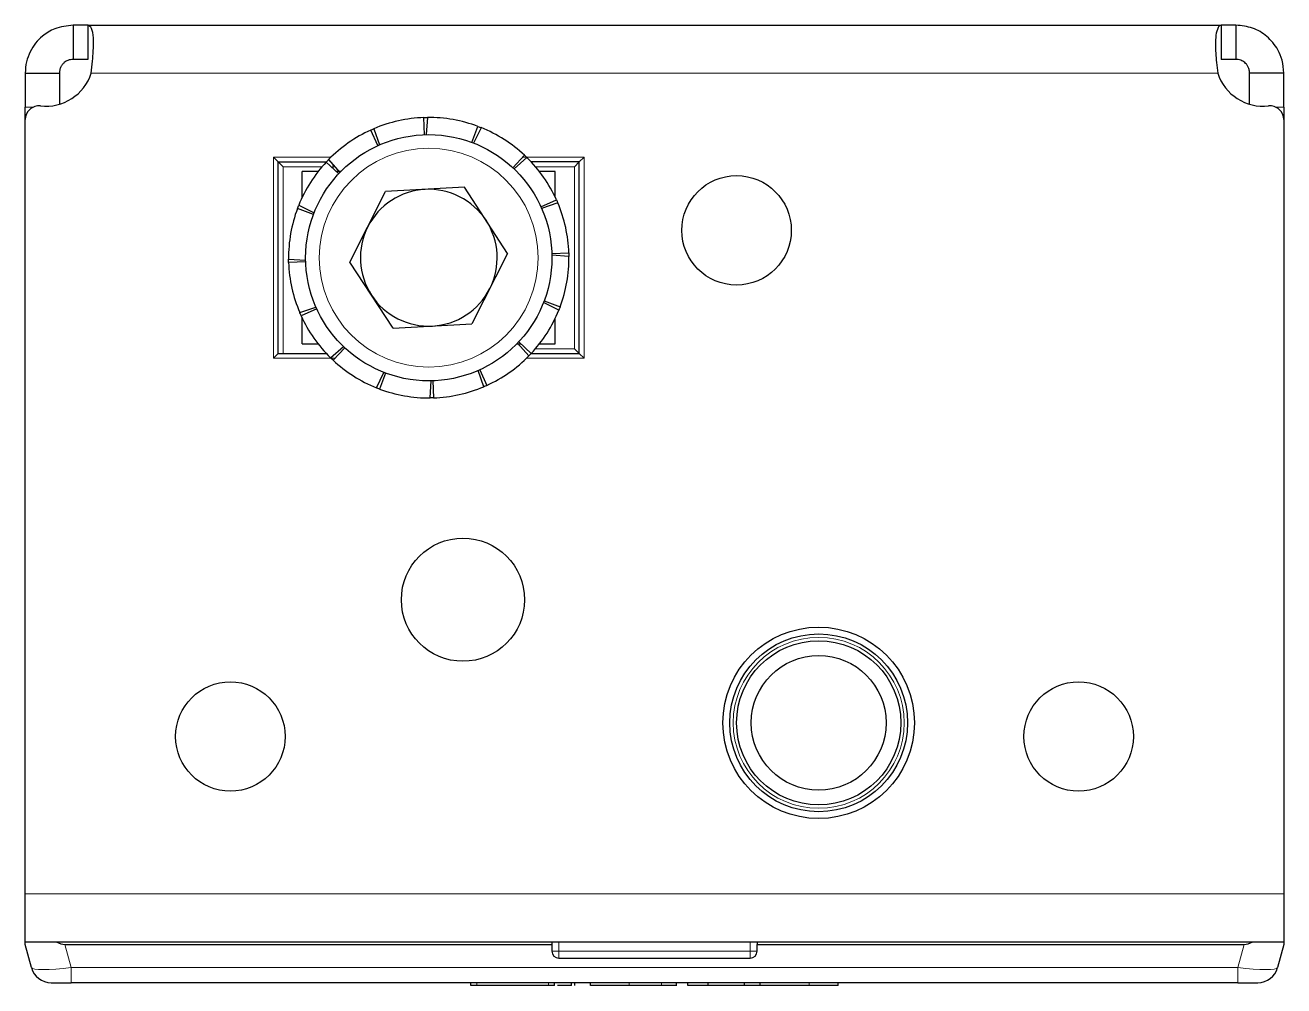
# Model space of a CAD drawing. Header units: millimetres. Extents: x 0 to 3004, y -1008 to 609.
# Drawn here: x 771.4 to 863.4, y -1008.3 to -938 of the extents above; entities that cross this region are included whole.
import ezdxf

# ---------------------------------------------------------------- set-up
doc = ezdxf.new("R2010")
doc.units = ezdxf.units.MM

msp = doc.modelspace()

# ---------------------------------------------------------------- linework, layer by layer
at = {"color": 7, "linetype": 'Continuous', "lineweight": 25}
for p, q in [((774.886, -938.039), (774.886, -940.539)), ((775.973, -938.039), (774.886, -938.039)), ((775.973, -938.039), (858.799, -938.039)), ((775.973, -938.039), (775.973, -940.539)), ((858.799, -938.039), (858.799, -940.539)), ((859.886, -938.039), (858.799, -938.039)), ((859.886, -938.039), (859.886, -940.539)), ((775.973, -940.539), (774.886, -940.539)), ((859.886, -940.539), (858.799, -940.539)), ((771.386, -941.539), (773.886, -941.539)), ((771.386, -941.539), (771.386, -944.042)), ((773.886, -941.539), (773.886, -943.822)), ((863.386, -941.539), (860.886, -941.539)), ((860.886, -943.822), (860.886, -941.539)), ((863.386, -944.042), (863.386, -941.539)), ((771.386, -944.94), (771.386, -944.042)), ((800.58, -946.045), (800.537, -944.795)), ((800.787, -944.79), (800.705, -946.041)), ((863.386, -944.042), (863.386, -944.94)), ((771.386, -1001.539), (771.386, -944.94)), ((797.161, -946.846), (796.643, -945.709)), ((796.872, -945.608), (797.275, -946.795)), ((804.045, -946.612), (804.484, -945.442)), ((804.717, -945.532), (804.162, -946.657)), ((863.386, -944.94), (863.386, -1001.539)), ((807.03, -948.462), (807.883, -947.549)), ((789.536, -947.689), (789.886, -948.039)), ((789.886, -962.039), (789.886, -948.039)), ((789.886, -948.039), (793.398, -948.039)), ((789.886, -948.039), (790.236, -948.389)), ((794.309, -948.896), (793.396, -948.042)), ((793.568, -947.862), (794.395, -948.804)), ((793.886, -948.289), (793.886, -948.5)), ((808.063, -947.722), (807.121, -948.549)), ((811.886, -948.039), (808.373, -948.039)), ((811.536, -948.389), (811.886, -948.039)), ((811.886, -948.039), (812.236, -947.689)), ((811.886, -962.039), (811.886, -948.039)), ((792.801, -948.739), (791.636, -948.739)), ((791.636, -950.623), (791.636, -948.739)), ((794.459, -948.739), (794.142, -948.739)), ((810.136, -948.739), (808.971, -948.739)), ((810.136, -950.623), (810.136, -948.739)), ((795.121, -955.356), (797.729, -950.205)), ((803.494, -949.888), (797.729, -950.205)), ((806.651, -954.722), (803.494, -949.888)), ((791.379, -951.209), (792.503, -951.763)), ((809.079, -951.314), (810.217, -950.797)), ((810.317, -951.025), (809.13, -951.429)), ((792.459, -951.88), (791.288, -951.441)), ((806.651, -954.722), (804.043, -959.873)), ((809.881, -954.733), (811.13, -954.69)), ((811.135, -954.94), (809.884, -954.858)), ((790.636, -955.139), (791.888, -955.22)), ((791.891, -955.346), (790.642, -955.388)), ((798.278, -960.19), (795.121, -955.356)), ((810.393, -958.87), (809.268, -958.316)), ((809.313, -958.198), (810.484, -958.637)), ((791.455, -959.053), (792.642, -958.65)), ((792.693, -958.764), (791.555, -959.282)), ((791.636, -961.339), (791.636, -959.455)), ((810.136, -961.339), (810.136, -959.455)), ((798.278, -960.19), (804.043, -959.873)), ((791.636, -961.339), (792.801, -961.339)), ((807.313, -961.339), (807.63, -961.339)), ((808.204, -962.217), (807.376, -961.274)), ((807.463, -961.183), (808.376, -962.036)), ((808.971, -961.339), (810.136, -961.339)), ((789.536, -962.389), (789.886, -962.039)), ((789.886, -962.039), (793.398, -962.039)), ((793.709, -962.357), (794.651, -961.53)), ((794.742, -961.616), (793.889, -962.53)), ((808.373, -962.039), (811.886, -962.039)), ((811.536, -961.689), (811.886, -962.039)), ((811.886, -962.039), (812.236, -962.389)), ((804.611, -963.232), (805.128, -964.37)), ((797.055, -964.547), (797.61, -963.422)), ((797.727, -963.467), (797.288, -964.637)), ((800.985, -965.289), (801.067, -964.037)), ((801.192, -964.034), (801.235, -965.283)), ((804.9, -964.471), (804.496, -963.283)), ((771.386, -1005.039), (771.386, -1001.539)), ((863.386, -1001.539), (863.386, -1005.039)), ((771.386, -1005.239), (771.386, -1005.039)), ((771.386, -1005.039), (863.386, -1005.039)), ((771.838, -1006.928), (771.386, -1005.239)), ((774.284, -1005.239), (809.886, -1005.239)), ((809.886, -1005.039), (809.886, -1005.239)), ((809.886, -1005.239), (809.886, -1005.739)), ((824.886, -1005.039), (824.886, -1005.239)), ((824.886, -1005.739), (824.886, -1005.239)), ((824.886, -1005.239), (860.488, -1005.239)), ((863.386, -1005.239), (862.934, -1006.928)), ((863.386, -1005.039), (863.386, -1005.239)), ((810.386, -1006.239), (824.386, -1006.239)), ((773.287, -1008.039), (774.736, -1008.039)), ((860.036, -1008.039), (774.736, -1008.039)), ((803.958, -1008.239), (803.958, -1008.039)), ((809.638, -1008.239), (804.393, -1008.239)), ((810.072, -1008.239), (810.072, -1008.039)), ((811.309, -1008.239), (811.309, -1008.039)), ((811.561, -1008.239), (811.561, -1008.039)), ((812.704, -1008.239), (812.704, -1008.039)), ((815.532, -1008.239), (812.704, -1008.239)), ((819, -1008.264), (819, -1008.039)), ((819.812, -1008.239), (819.812, -1008.039)), ((821.3, -1008.239), (819.812, -1008.239)), ((821.3, -1008.239), (821.3, -1008.039)), ((823.967, -1008.239), (821.3, -1008.239)), ((823.967, -1008.239), (823.967, -1008.039)), ((825.099, -1008.239), (823.967, -1008.239)), ((825.099, -1008.239), (825.099, -1008.039)), ((825.158, -1008.239), (825.099, -1008.239)), ((830.813, -1008.239), (830.813, -1008.039)), ((860.036, -1008.039), (861.485, -1008.039))]:
    msp.add_line(p, q, dxfattribs=at)
at = {"color": 8, "linetype": 'Continuous', "lineweight": 18}
for p, q in [((776.218, -941.539), (858.554, -941.539)), ((771.386, -944.042), (771.945, -944.042)), ((862.827, -944.042), (863.386, -944.042)), ((789.536, -947.689), (793.742, -947.689)), ((789.536, -962.389), (789.536, -947.689)), ((793.086, -948.389), (790.236, -948.389)), ((790.236, -948.389), (790.236, -962.039)), ((807.752, -947.689), (812.236, -947.689)), ((811.536, -948.389), (808.686, -948.389)), ((811.536, -961.689), (811.536, -948.389)), ((812.236, -947.689), (812.236, -962.389)), ((808.686, -961.689), (811.536, -961.689)), ((794.02, -962.389), (789.536, -962.389)), ((812.236, -962.389), (808.03, -962.389)), ((771.386, -1001.539), (863.386, -1001.539)), ((774.284, -1005.239), (774.736, -1006.928)), ((810.386, -1005.039), (810.386, -1005.739)), ((824.386, -1005.739), (824.386, -1005.039)), ((860.036, -1006.928), (860.488, -1005.239)), ((810.386, -1005.739), (809.886, -1005.739)), ((810.386, -1005.739), (810.386, -1006.239)), ((810.386, -1005.739), (824.386, -1005.739)), ((824.386, -1005.739), (824.886, -1005.739)), ((824.386, -1005.739), (824.386, -1006.239)), ((774.736, -1006.928), (860.036, -1006.928)), ((774.736, -1006.928), (774.736, -1008.039)), ((860.036, -1008.039), (860.036, -1006.928)), ((804.393, -1008.239), (804.393, -1008.039)), ((809.638, -1008.239), (809.638, -1008.039)), ((815.532, -1008.239), (815.532, -1008.039)), ((817.894, -1008.239), (817.894, -1008.039)), ((828.703, -1008.239), (828.703, -1008.039))]:
    msp.add_line(p, q, dxfattribs=at)
at = {"color": 7, "linetype": 'Continuous', "lineweight": 25}
for centre, radius in [((800.886, -955.039), 9), ((823.386, -953.039), 4), ((803.386, -980.039), 4.5), ((829.386, -989.039), 7), ((829.386, -989.039), 6.5), ((829.386, -989.039), 6), ((829.386, -989.039), 4.925), ((786.386, -990.039), 4), ((848.386, -990.039), 4)]:
    msp.add_circle(centre, radius, dxfattribs=at)
at = {"color": 8, "linetype": 'Continuous', "lineweight": 18}
for centre, radius in [((800.886, -955.039), 8), ((829.386, -989.039), 6.25)]:
    msp.add_circle(centre, radius, dxfattribs=at)
at = {"color": 7, "linetype": 'Continuous', "lineweight": 25}
for centre, radius, start, end in [((772.886, -940.468), 3.5, 263.62063, 342.17471), ((861.886, -940.468), 3.5, 197.82529, 276.37937), ((772.386, -944.94), 1, 83.62063, 180), ((800.886, -955.039), 10.25, 91.95052, 113.05461), ((800.886, -955.039), 10.25, 69.45052, 90.55461), ((862.386, -944.94), 1, 360, 96.37937), ((800.886, -955.039), 10.25, 114.45052, 135.55461), ((800.886, -955.039), 10.25, 46.95052, 68.05461), ((800.886, -955.039), 10.25, 136.95052, 158.05461), ((800.886, -955.039), 10.25, 24.45052, 45.55461), ((800.886, -955.039), 5, 93.14553, 153.14553), ((800.886, -955.039), 5, 33.14553, 93.14553), ((800.886, -955.039), 10.25, 1.95052, 23.05461), ((800.886, -955.039), 10.25, 159.45052, 180.55461), ((800.886, -955.039), 5, 153.14553, 213.14553), ((800.886, -955.039), 5, 333.14553, 33.14553), ((800.886, -955.039), 10.25, 339.45052, 0.55461), ((800.886, -955.039), 10.25, 181.95052, 203.05461), ((800.886, -955.039), 5, 273.14553, 333.14553), ((800.886, -955.039), 5, 213.14553, 273.14553), ((800.886, -955.039), 10.25, 204.45052, 225.55461), ((800.886, -955.039), 10.25, 316.95052, 338.05461), ((800.886, -955.039), 10.25, 294.45052, 315.55461), ((800.886, -955.039), 10.25, 226.95052, 248.05461), ((800.886, -955.039), 10.25, 249.45052, 270.55461), ((800.886, -955.039), 10.25, 271.95052, 293.05461), ((810.386, -1005.739), 0.5, 180, 270), ((824.386, -1005.739), 0.5, 270, 0), ((773.287, -1006.539), 1.5, 195, 270), ((861.485, -1006.539), 1.5, 270, 345)]:
    msp.add_arc(centre, radius, start, end, dxfattribs=at)
for centre, major_axis, start_param, end_param in [((771.386, -993.648), (3.099, -11.565), 6.030113, 6.216148), ((863.386, -993.648), (-3.099, -11.565), 0.067037, 0.253072)]:
    msp.add_ellipse(centre, major_axis=major_axis, ratio=0.250563, start_param=start_param, end_param=end_param, dxfattribs=at)
at = {"color": 8, "linetype": 'Continuous', "lineweight": 18}
for centre, major_axis, start_param, end_param in [((774.84, -1006.539), (3.003, 0.382), 3.158333, 4.662092), ((859.932, -1006.539), (3.003, -0.382), 4.762686, 6.266445)]:
    msp.add_ellipse(centre, major_axis=major_axis, ratio=0.123038, start_param=start_param, end_param=end_param, dxfattribs=at)
at = {"color": 7, "linetype": 'Continuous', "lineweight": 25}
for points, knots in [([(774.886, -938.039), (774.43, -938.09), (773.625, -938.179), (772.714, -938.749), (772.123, -939.348), (771.723, -939.981), (771.442, -940.725), (771.405, -941.263), (771.386, -941.539)], [0, 0, 0, 0, 0.254149, 0.448213, 0.574908, 0.708872, 0.850468, 1, 1, 1, 1]), ([(776.218, -941.539), (776.248, -941.245), (776.305, -940.693), (776.373, -939.791), (776.396, -938.908), (776.258, -938.183), (776.07, -938.088), (775.973, -938.039)], [0, 0, 0, 0, 0.16069, 0.301312, 0.521951, 0.753573, 1, 1, 1, 1]), ([(858.799, -938.039), (858.746, -938.056), (858.646, -938.088), (858.499, -938.371), (858.398, -938.833), (858.382, -939.462), (858.401, -940.077), (858.456, -940.783), (858.521, -941.283), (858.554, -941.539)], [0, 0, 0, 0, 0.144067, 0.271276, 0.474907, 0.597997, 0.726338, 0.860245, 1, 1, 1, 1]), ([(863.386, -941.539), (863.361, -941.223), (863.315, -940.633), (862.915, -939.687), (862.203, -938.821), (861.105, -938.163), (860.3, -938.081), (859.886, -938.039)], [0, 0, 0, 0, 0.17084, 0.319217, 0.548103, 0.767822, 1, 1, 1, 1]), ([(774.886, -940.539), (774.759, -940.552), (774.546, -940.573), (774.277, -940.732), (774.099, -940.911), (773.982, -941.093), (773.901, -941.309), (773.891, -941.461), (773.886, -941.539)], [0, 0, 0, 0, 0.296302, 0.497469, 0.6154973, 0.73607, 0.8631142, 1, 1, 1, 1]), ([(860.886, -941.539), (860.879, -941.449), (860.866, -941.281), (860.773, -941.061), (860.657, -940.894), (860.527, -940.766), (860.387, -940.669), (860.163, -940.563), (860, -940.549), (859.886, -940.539)], [0, 0, 0, 0, 0.154359, 0.287283, 0.400435, 0.496544, 0.604314, 0.723151, 1, 1, 1, 1]), ([(800.537, -944.795), (800.579, -944.794), (800.641, -944.792), (800.724, -944.79), (800.766, -944.79), (800.787, -944.79)], [0, 0, 0, 0, 0.499981, 0.749988, 1, 1, 1, 1]), ([(796.643, -945.709), (796.681, -945.691), (796.738, -945.666), (796.815, -945.632), (796.853, -945.616), (796.872, -945.608)], [0, 0, 0, 0, 0.499981, 0.749988, 1, 1, 1, 1]), ([(804.484, -945.442), (804.523, -945.456), (804.581, -945.478), (804.659, -945.509), (804.697, -945.524), (804.717, -945.532)], [0, 0, 0, 0, 0.499981, 0.749988, 1, 1, 1, 1]), ([(807.883, -947.549), (807.913, -947.577), (807.959, -947.62), (808.019, -947.678), (808.048, -947.707), (808.063, -947.722)], [0, 0, 0, 0, 0.499981, 0.749988, 1, 1, 1, 1]), ([(793.396, -948.042), (793.424, -948.012), (793.467, -947.967), (793.525, -947.907), (793.554, -947.877), (793.568, -947.862)], [0, 0, 0, 0, 0.499981, 0.749988, 1, 1, 1, 1]), ([(791.288, -951.441), (791.303, -951.402), (791.325, -951.344), (791.355, -951.267), (791.371, -951.228), (791.379, -951.209)], [0, 0, 0, 0, 0.499981, 0.749988, 1, 1, 1, 1]), ([(810.217, -950.797), (810.234, -950.835), (810.259, -950.892), (810.293, -950.968), (810.309, -951.006), (810.317, -951.025)], [0, 0, 0, 0, 0.499981, 0.749988, 1, 1, 1, 1]), ([(811.13, -954.69), (811.131, -954.732), (811.133, -954.794), (811.135, -954.878), (811.135, -954.919), (811.135, -954.94)], [0, 0, 0, 0, 0.499981, 0.749988, 1, 1, 1, 1]), ([(790.642, -955.388), (790.641, -955.347), (790.639, -955.284), (790.637, -955.201), (790.637, -955.159), (790.636, -955.139)], [0, 0, 0, 0, 0.499981, 0.749988, 1, 1, 1, 1]), ([(810.484, -958.637), (810.469, -958.676), (810.447, -958.735), (810.416, -958.812), (810.401, -958.851), (810.393, -958.87)], [0, 0, 0, 0, 0.499981, 0.749988, 1, 1, 1, 1]), ([(791.555, -959.282), (791.538, -959.244), (791.512, -959.187), (791.479, -959.111), (791.463, -959.072), (791.455, -959.053)], [0, 0, 0, 0, 0.4999808, 0.7499881, 1, 1, 1, 1]), ([(808.376, -962.036), (808.348, -962.067), (808.305, -962.112), (808.247, -962.172), (808.218, -962.202), (808.204, -962.217)], [0, 0, 0, 0, 0.499981, 0.749988, 1, 1, 1, 1]), ([(793.889, -962.53), (793.859, -962.501), (793.813, -962.458), (793.753, -962.401), (793.723, -962.371), (793.709, -962.357)], [0, 0, 0, 0, 0.499981, 0.749988, 1, 1, 1, 1]), ([(797.288, -964.637), (797.249, -964.622), (797.191, -964.6), (797.113, -964.57), (797.075, -964.554), (797.055, -964.547)], [0, 0, 0, 0, 0.499981, 0.749988, 1, 1, 1, 1]), ([(805.128, -964.37), (805.091, -964.387), (805.034, -964.413), (804.957, -964.446), (804.919, -964.462), (804.9, -964.471)], [0, 0, 0, 0, 0.4999808, 0.7499881, 1, 1, 1, 1]), ([(801.235, -965.283), (801.193, -965.285), (801.131, -965.287), (801.048, -965.288), (801.006, -965.289), (800.985, -965.289)], [0, 0, 0, 0, 0.499981, 0.749988, 1, 1, 1, 1]), ([(804.393, -1008.239), (804.328, -1008.239), (804.201, -1008.239), (804.06, -1008.239), (803.974, -1008.239), (803.964, -1008.239), (803.958, -1008.239)], [0, 0, 0, 0, 0.2813032, 0.555629, 0.7738783, 1, 1, 1, 1]), ([(810.072, -1008.239), (810.063, -1008.239), (810.047, -1008.239), (809.931, -1008.239), (809.789, -1008.239), (809.689, -1008.239), (809.638, -1008.239)], [0, 0, 0, 0, 0.285248, 0.560563, 0.777151, 1, 1, 1, 1]), ([(811.309, -1008.239), (811.257, -1008.239), (811.147, -1008.239), (810.847, -1008.239), (810.563, -1008.239), (810.358, -1008.239), (810.293, -1008.239)], [0, 0, 0, 0, 0.255277, 0.538303, 0.854078, 1, 1, 1, 1]), ([(811.132, -1008.239), (811.018, -1008.239), (810.774, -1008.239), (810.47, -1008.239), (810.294, -1008.239), (810.293, -1008.239)], [0, 0, 0, 0, 0.466249, 0.997338, 1, 1, 1, 1]), ([(817.894, -1008.239), (817.735, -1008.239), (817.376, -1008.239), (816.577, -1008.239), (815.944, -1008.239), (815.532, -1008.239)], [0, 0, 0, 0, 0.216742, 0.489643, 1, 1, 1, 1]), ([(818.983, -1008.239), (818.988, -1008.239), (819.016, -1008.239), (818.859, -1008.239), (818.491, -1008.239), (818.104, -1008.239), (817.894, -1008.239)], [0, 0, 0, 0, 0.061615, 0.333035, 0.637399, 1, 1, 1, 1]), ([(828.703, -1008.239), (828.202, -1008.239), (827.267, -1008.239), (826.074, -1008.239), (825.349, -1008.239), (825.168, -1008.239), (825.158, -1008.239)], [0, 0, 0, 0, 0.3819835, 0.7133523, 0.984017, 1, 1, 1, 1]), ([(830.813, -1008.239), (830.444, -1008.239), (829.755, -1008.239), (829.036, -1008.239), (828.703, -1008.239)], [0, 0, 0, 0, 0.5368, 1, 1, 1, 1])]:
    msp.add_open_spline(points, degree=3, knots=knots, dxfattribs=at)

doc.saveas('drawing.dxf')
